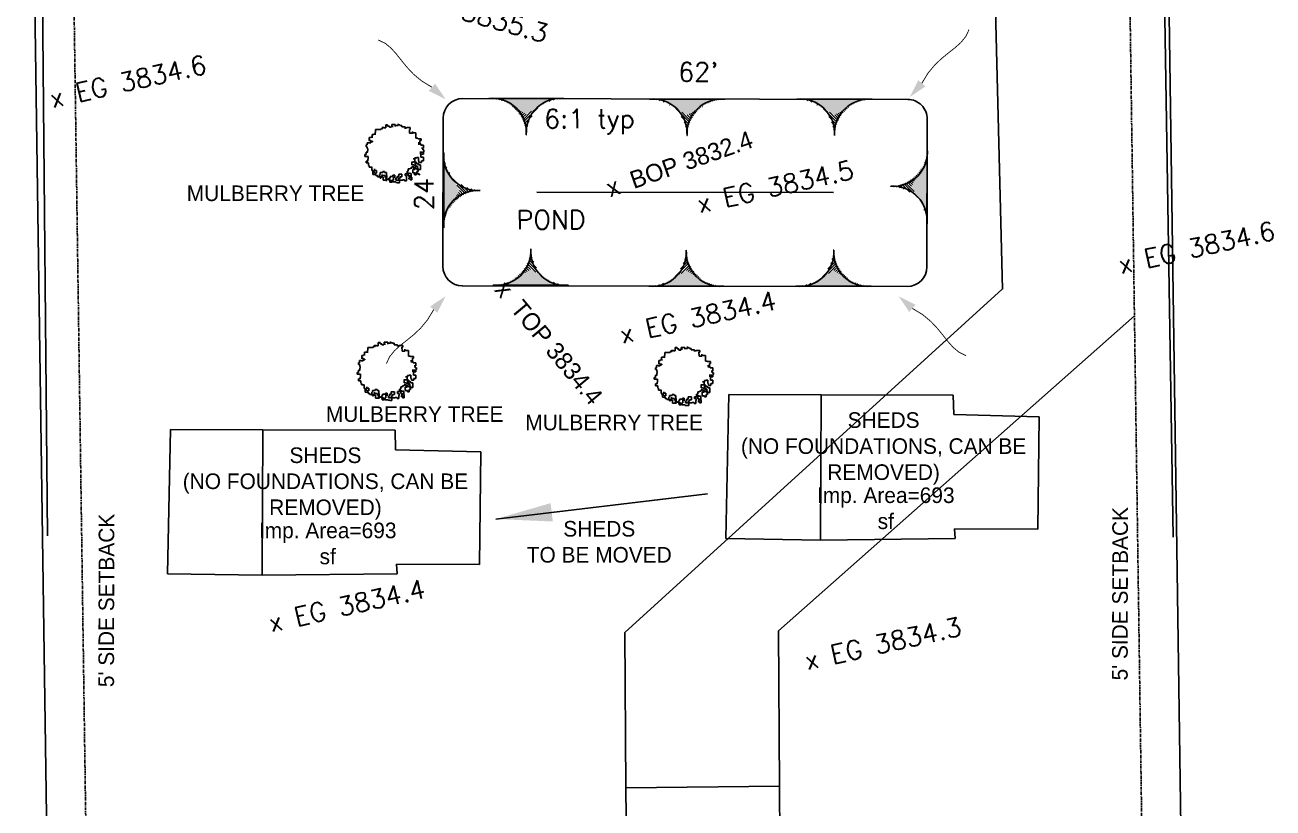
# Model space of a CAD drawing. Header units: feet. Extents: x 5839 to 12322, y 5665 to 12074.
# Drawn here: x 6349.7 to 6509.5, y 5967.1 to 6067.3 of the extents above; entities that cross this region are included whole.
import ezdxf
from ezdxf.enums import TextEntityAlignment as Align

# ---------------------------------------------------------------- set-up
doc = ezdxf.new("R2010")
doc.units = ezdxf.units.FT
doc.header["$MEASUREMENT"] = 0
doc.linetypes.add('CENTER2', pattern=[1.125, 0.75, -0.125, 0.125, -0.125])
for name, color, linetype in [('FGRADE', 4, 'Continuous'), ('POND', 1, 'Continuous'), ('SETBACK', 1, 'CENTER2'), ('TEXT', 21, 'Continuous'), ('V-BLDG-DWELL', 7, 'Continuous'), ('V-PLANTS', 102, 'Continuous'), ('V-PROP-BNDY', 1, 'Continuous'), ('V-UTILITY', 30, 'Continuous'), ('V-WALL-LINK', 5, 'FENCELINE1')]:
    doc.layers.add(name, color=color, linetype=linetype)
doc.styles.add('CLS BNDY', font='Eurosti.TTF', dxfattribs={"height": 2})
doc.styles.add('CLS DIM', font='Eurosti.TTF', dxfattribs={"height": 1.333333})
doc.styles.add('L40', font='simplex', dxfattribs={"height": 4})
doc.linetypes.add('FENCELINE1', pattern='A,0.25,-0.1,[133,ltypeshp.shx,S=0.1,R=0,X=-0.1,Y=0],-0.1,1', length=1.45)
doc.dimstyles.new('CLS DIMSTYLE', dxfattribs={"dimscale": 30, "dimtxt": 0.18, "dimasz": 0.18, "dimexe": 0.18, "dimexo": 0.05, "dimgap": 0.09, "dimtad": 0, "dimtih": 1, "dimtoh": 1, "dimzin": 0, "dimdsep": 46, "dimtxsty": 'CLS BNDY', "dimcen": 0.09, "dimadec": 0, "dimazin": 0, "dimtfac": 1, "dimtofl": 0, "dimtmove": 0, "dimatfit": 3, "dimfxl": 1, "dimtolj": 1, "dimtzin": 0, "dimarcsym": 0})

# ---------------------------------------------------------------- blocks, each defined once
blk = doc.blocks.new('cg_t30')
for p, q in [((-0.0542, 0.1113), (-0.0542, 0.1113)), ((-0.0534, 0.1113), (-0.0542, 0.1113)), ((-0.0534, 0.1104), (-0.0534, 0.1113)), ((-0.0455, 0.1104), (-0.0534, 0.1104)), ((-0.0516, 0.113), (-0.0516, 0.1053)), ((-0.0455, 0.1087), (-0.0455, 0.1104)), ((-0.0378, 0.1087), (-0.0455, 0.1087)), ((-0.0378, 0.1225), (-0.0378, 0.1087)), ((-0.03, 0.1225), (-0.0378, 0.1225)), ((-0.0378, 0.1087), (-0.0378, 0.1087)), ((-0.03, 0.1165), (-0.03, 0.1225)), ((-0.0223, 0.1165), (-0.03, 0.1165)), ((-0.0223, 0.1121), (-0.0223, 0.1165)), ((-0.0145, 0.1121), (-0.0223, 0.1121)), ((-0.0145, 0.1156), (-0.0145, 0.1121)), ((-0.0068, 0.1156), (-0.0145, 0.1156)), ((-0.012, 0.1233), (-0.012, 0.1156)), ((-0.012, 0.1233), (-0.012, 0.1233)), ((0.0027, 0.1233), (-0.012, 0.1233)), ((-0.012, 0.1156), (-0.0068, 0.1156)), ((0.0027, 0.1156), (0.0027, 0.1233)), ((0.0027, 0.119), (0.0027, 0.1156)), ((0.0148, 0.119), (0.0027, 0.119)), ((0.0148, 0.1268), (0.0148, 0.119)), ((0.0148, 0.1217), (0.0148, 0.1268)), ((0.0226, 0.1217), (0.0148, 0.1217)), ((0.0226, 0.119), (0.0226, 0.1217)), ((0.0303, 0.119), (0.0226, 0.119)), ((0.0303, 0.113), (0.0303, 0.119)), ((0.0441, 0.113), (0.0303, 0.113)), ((0.0441, 0.1053), (0.0441, 0.113)), ((0.0441, 0.1087), (0.0441, 0.1053)), ((0.0518, 0.1087), (0.0441, 0.1087)), ((0.0518, 0.1104), (0.0518, 0.1087)), ((0.0665, 0.1104), (0.0518, 0.1104)), ((0.0665, 0.1026), (0.0665, 0.1104)), ((-0.1102, 0.0552), (-0.1024, 0.0552)), ((-0.1085, 0.0552), (-0.1102, 0.0552)), ((-0.1085, 0.0673), (-0.1085, 0.0552)), ((-0.1008, 0.0673), (-0.1085, 0.0673)), ((-0.1024, 0.0552), (-0.1024, 0.0491)), ((-0.1008, 0.0698), (-0.1008, 0.0673)), ((-0.093, 0.0698), (-0.1008, 0.0698)), ((-0.0964, 0.0811), (-0.0964, 0.0698)), ((-0.0887, 0.0811), (-0.0964, 0.0811)), ((-0.0964, 0.0698), (-0.093, 0.0698)), ((-0.0887, 0.0819), (-0.0887, 0.0811)), ((-0.0809, 0.0819), (-0.0887, 0.0819)), ((-0.0835, 0.0897), (-0.0835, 0.0819)), ((-0.0826, 0.0897), (-0.0835, 0.0897)), ((-0.0835, 0.0819), (-0.0809, 0.0819)), ((-0.0826, 0.1017), (-0.0826, 0.0897)), ((-0.0749, 0.1017), (-0.0826, 0.1017)), ((-0.0749, 0.1017), (-0.0749, 0.1017)), ((-0.0671, 0.1017), (-0.0749, 0.1017)), ((-0.0671, 0.1017), (-0.0671, 0.1017)), ((-0.0594, 0.1017), (-0.0671, 0.1017)), ((-0.0594, 0.1053), (-0.0594, 0.1017)), ((-0.0516, 0.1053), (-0.0594, 0.1053)), ((-0.0516, 0.1053), (-0.0516, 0.1053)), ((0.0631, 0.1026), (0.0665, 0.1026)), ((0.0631, 0.0949), (0.0631, 0.1026)), ((0.0639, 0.0949), (0.0631, 0.0949)), ((0.0639, 0.0862), (0.0639, 0.0949)), ((0.076, 0.0862), (0.0639, 0.0862)), ((0.076, 0.094), (0.076, 0.0862)), ((0.076, 0.088), (0.076, 0.094)), ((0.0907, 0.088), (0.076, 0.088)), ((0.0907, 0.0802), (0.0907, 0.088)), ((0.0907, 0.0802), (0.0907, 0.0802)), ((0.0907, 0.0725), (0.0907, 0.0802)), ((0.0907, 0.0725), (0.0907, 0.0725)), ((0.0907, 0.0647), (0.0907, 0.0725)), ((0.0907, 0.0647), (0.0907, 0.0647)), ((0.0984, 0.0647), (0.0907, 0.0647)), ((0.0984, 0.0629), (0.0984, 0.0647)), ((0.1131, 0.0629), (0.0984, 0.0629)), ((0.1079, 0.0552), (0.1131, 0.0552)), ((0.1079, 0.0448), (0.1079, 0.0552)), ((0.1131, 0.0552), (0.1131, 0.0629)), ((-0.1223, 0.0362), (-0.1223, 0.0284)), ((-0.118, 0.0362), (-0.1223, 0.0362)), ((-0.1223, 0.0284), (-0.1171, 0.0284)), ((-0.1223, 0.0051), (-0.1223, -0.0052)), ((-0.1145, 0.0051), (-0.1223, 0.0051)), ((-0.118, 0.0457), (-0.118, 0.0362)), ((-0.1102, 0.0457), (-0.118, 0.0457)), ((-0.1171, 0.0284), (-0.1171, 0.0206)), ((-0.1171, 0.0206), (-0.1145, 0.0206)), ((-0.1163, 0.0129), (-0.1163, 0.0051)), ((-0.1145, 0.0129), (-0.1163, 0.0129)), ((-0.1163, 0.0051), (-0.1145, 0.0051)), ((-0.1145, 0.0206), (-0.1145, 0.0129)), ((-0.1102, 0.0448), (-0.1102, 0.0457)), ((-0.1024, 0.0448), (-0.1102, 0.0448)), ((-0.1024, 0.0517), (-0.1024, 0.0448)), ((-0.0947, 0.0517), (-0.1024, 0.0517)), ((-0.1024, 0.0491), (-0.0947, 0.0491)), ((-0.0947, 0.0491), (-0.0947, 0.0517)), ((0.1001, 0.0448), (0.1079, 0.0448)), ((0.1036, 0.0448), (0.1001, 0.0448)), ((0.1036, 0.037), (0.1036, 0.0448)), ((0.1036, 0.0406), (0.1036, 0.037)), ((0.1114, 0.0406), (0.1036, 0.0406)), ((0.1071, 0), (0.1148, 0)), ((0.1105, 0), (0.1071, 0)), ((0.1105, 0.0078), (0.1105, 0)), ((0.1105, 0.0051), (0.1105, 0.0078)), ((0.1182, 0.0051), (0.1105, 0.0051)), ((0.1114, 0.0354), (0.1114, 0.0406)), ((0.1226, 0.0354), (0.1114, 0.0354)), ((0.1123, 0.0051), (0.1182, 0.0051)), ((0.1123, -0.0026), (0.1123, 0.0051)), ((0.1148, 0.0224), (0.1226, 0.0224)), ((0.12, 0.0224), (0.1148, 0.0224)), ((0.1148, 0), (0.1148, -0.0026)), ((0.12, 0.0146), (0.12, 0.0224)), ((0.1251, 0.0146), (0.12, 0.0146)), ((0.1226, 0.0224), (0.1226, 0.0354)), ((0.1226, 0.0069), (0.1251, 0.0069)), ((0.1226, -0.0026), (0.1226, 0.0069)), ((0.1251, 0.0069), (0.1251, 0.0146)), ((-0.1275, -0.0052), (-0.1275, -0.013)), ((-0.1223, -0.0052), (-0.1275, -0.0052)), ((-0.1275, -0.013), (-0.1137, -0.013)), ((-0.1215, -0.0328), (-0.1215, -0.0406)), ((-0.1145, -0.0328), (-0.1215, -0.0328)), ((-0.1215, -0.0406), (-0.112, -0.0406)), ((-0.1145, -0.025), (-0.1145, -0.0328)), ((-0.1137, -0.025), (-0.1145, -0.025)), ((-0.1137, -0.013), (-0.1137, -0.025)), ((-0.112, -0.0406), (-0.112, -0.0509)), ((-0.112, -0.0509), (-0.1094, -0.0509)), ((-0.1094, -0.0509), (-0.1094, -0.0587)), ((0.0717, -0.0371), (0.0795, -0.0371)), ((0.0734, -0.0371), (0.0717, -0.0371)), ((0.0734, -0.0492), (0.0734, -0.0371)), ((0.0812, -0.0492), (0.0734, -0.0492)), ((0.0786, -0.0234), (0.0864, -0.0234)), ((0.0855, -0.0234), (0.0786, -0.0234)), ((0.0795, -0.0363), (0.0872, -0.0363)), ((0.0795, -0.0371), (0.0795, -0.0363)), ((0.0812, -0.0518), (0.0812, -0.0492)), ((0.0889, -0.0518), (0.0812, -0.0518)), ((0.0855, -0.038), (0.0855, -0.0234)), ((0.0932, -0.038), (0.0855, -0.038)), ((0.0864, -0.0182), (0.0941, -0.0182)), ((0.0864, -0.0234), (0.0864, -0.0182)), ((0.0872, -0.0363), (0.0872, -0.0501)), ((0.0872, -0.0501), (0.0907, -0.0501)), ((0.0889, -0.0544), (0.0889, -0.0518)), ((0.0907, -0.0501), (0.0907, -0.0578)), ((0.0932, -0.0449), (0.0932, -0.038)), ((0.101, -0.0449), (0.0932, -0.0449)), ((0.0941, -0.0173), (0.1019, -0.0173)), ((0.0941, -0.0182), (0.0941, -0.0173)), ((0.101, -0.0492), (0.101, -0.0449)), ((0.1096, -0.0492), (0.101, -0.0492)), ((0.1019, -0.0173), (0.1019, -0.0311)), ((0.1019, -0.0311), (0.1036, -0.0311)), ((0.1036, -0.0311), (0.1036, -0.0389)), ((0.1036, -0.0389), (0.1139, -0.0389)), ((0.1096, -0.0569), (0.1096, -0.0492)), ((0.1123, -0.0026), (0.1123, -0.0026)), ((0.1123, -0.0164), (0.1123, -0.0026)), ((0.1226, -0.0164), (0.1123, -0.0164)), ((0.1139, -0.0311), (0.1226, -0.0311)), ((0.1139, -0.0389), (0.1139, -0.0311)), ((0.1139, -0.0389), (0.1139, -0.0389)), ((0.1148, -0.0026), (0.1226, -0.0026)), ((0.1226, -0.0311), (0.1226, -0.0164)), ((-0.1094, -0.0587), (-0.0973, -0.0587)), ((-0.0981, -0.0656), (-0.0981, -0.0733)), ((-0.0973, -0.0656), (-0.0981, -0.0656)), ((-0.0981, -0.0733), (-0.0939, -0.0733)), ((-0.0973, -0.0578), (-0.0973, -0.0656)), ((-0.0973, -0.0587), (-0.0973, -0.0578)), ((-0.0939, -0.0733), (-0.0939, -0.0812)), ((-0.0939, -0.0812), (-0.0853, -0.0812)), ((-0.093, -0.082), (-0.093, -0.0897)), ((-0.0904, -0.082), (-0.093, -0.082)), ((-0.093, -0.0897), (-0.0809, -0.0897)), ((-0.0904, -0.0742), (-0.0904, -0.082)), ((-0.0861, -0.0742), (-0.0904, -0.0742)), ((-0.0861, -0.0665), (-0.0861, -0.0742)), ((-0.0861, -0.0725), (-0.0861, -0.0665)), ((-0.0775, -0.0725), (-0.0861, -0.0725)), ((-0.0853, -0.0812), (-0.0853, -0.0837)), ((-0.0853, -0.0837), (-0.0775, -0.0837)), ((-0.0809, -0.0897), (-0.0809, -0.0949)), ((-0.0809, -0.0949), (-0.0732, -0.0949)), ((-0.0775, -0.0837), (-0.0775, -0.0725)), ((-0.0732, -0.0949), (-0.0732, -0.0993)), ((-0.0732, -0.0993), (-0.0654, -0.0993)), ((-0.0654, -0.0897), (-0.0619, -0.0897)), ((-0.0654, -0.0975), (-0.0654, -0.0897)), ((-0.0619, -0.0975), (-0.0654, -0.0975)), ((-0.0654, -0.0993), (-0.0654, -0.1001)), ((-0.0654, -0.1001), (-0.0576, -0.1001)), ((-0.0619, -0.082), (-0.0507, -0.082)), ((-0.0619, -0.0897), (-0.0619, -0.082)), ((-0.0619, -0.1053), (-0.0619, -0.0975)), ((-0.0585, -0.1053), (-0.0619, -0.1053)), ((-0.0585, -0.0975), (-0.0585, -0.1053)), ((-0.0534, -0.0975), (-0.0585, -0.0975)), ((-0.0576, -0.1001), (-0.0576, -0.1018)), ((-0.0576, -0.1018), (-0.0498, -0.1018)), ((-0.0534, -0.0897), (-0.0534, -0.0975)), ((-0.0534, -0.0949), (-0.0534, -0.0897)), ((-0.0404, -0.0949), (-0.0534, -0.0949)), ((-0.0507, -0.0777), (-0.043, -0.0777)), ((-0.0507, -0.082), (-0.0507, -0.0777)), ((-0.0498, -0.1018), (-0.0498, -0.1148)), ((-0.043, -0.0777), (-0.043, -0.082)), ((-0.043, -0.082), (-0.0352, -0.082)), ((-0.0404, -0.1027), (-0.0404, -0.0949)), ((-0.0343, -0.1027), (-0.0404, -0.1027)), ((-0.0361, -0.1027), (-0.0361, -0.1105)), ((-0.0335, -0.1027), (-0.0361, -0.1027)), ((-0.0352, -0.082), (-0.0352, -0.0949)), ((-0.0352, -0.0949), (-0.0335, -0.0949)), ((-0.0343, -0.1105), (-0.0343, -0.1027)), ((-0.0335, -0.0949), (-0.0335, -0.1027)), ((-0.0249, -0.1061), (-0.0197, -0.1061)), ((-0.0249, -0.1139), (-0.0249, -0.1061)), ((-0.0197, -0.0984), (-0.0076, -0.0984)), ((-0.0197, -0.1061), (-0.0197, -0.0984)), ((-0.0076, -0.0933), (0.0001, -0.0933)), ((-0.0076, -0.0984), (-0.0076, -0.0933)), ((-0.005, -0.1018), (-0.005, -0.1139)), ((0.0027, -0.1018), (-0.005, -0.1018)), ((0.0001, -0.0933), (0.0001, -0.1018)), ((0.0001, -0.1018), (0.0027, -0.1018)), ((0.0053, -0.1061), (0.0053, -0.1139)), ((0.0105, -0.1061), (0.0053, -0.1061)), ((0.0105, -0.0984), (0.0105, -0.1061)), ((0.0174, -0.0984), (0.0105, -0.0984)), ((0.0156, -0.1061), (0.0234, -0.1061)), ((0.0183, -0.1061), (0.0156, -0.1061)), ((0.0174, -0.0881), (0.0174, -0.0984)), ((0.0312, -0.0881), (0.0174, -0.0881)), ((0.0183, -0.1139), (0.0183, -0.1061)), ((0.0234, -0.1001), (0.0312, -0.1001)), ((0.0234, -0.1061), (0.0234, -0.1001)), ((0.0312, -0.1001), (0.0312, -0.0881)), ((0.0441, -0.0872), (0.0553, -0.0872)), ((0.0441, -0.0949), (0.0441, -0.0872)), ((0.051, -0.0949), (0.0441, -0.0949)), ((0.0501, -0.1036), (0.051, -0.1036)), ((0.0501, -0.1165), (0.0501, -0.1036)), ((0.051, -0.1036), (0.051, -0.0949)), ((0.0527, -0.076), (0.0579, -0.076)), ((0.0527, -0.0837), (0.0527, -0.076)), ((0.0579, -0.0837), (0.0527, -0.0837)), ((0.0553, -0.0837), (0.0631, -0.0837)), ((0.0553, -0.0872), (0.0553, -0.0837)), ((0.0579, -0.0665), (0.0657, -0.0665)), ((0.0579, -0.0665), (0.0579, -0.0665)), ((0.0579, -0.076), (0.0579, -0.0665)), ((0.0579, -0.0958), (0.0579, -0.0837)), ((0.0657, -0.0958), (0.0579, -0.0958)), ((0.0631, -0.0837), (0.0631, -0.0854)), ((0.0631, -0.0854), (0.0709, -0.0854)), ((0.0631, -0.0993), (0.0631, -0.107)), ((0.0709, -0.0993), (0.0631, -0.0993)), ((0.0657, -0.063), (0.0734, -0.063)), ((0.0657, -0.0665), (0.0657, -0.063)), ((0.0657, -0.101), (0.0657, -0.0958)), ((0.0734, -0.101), (0.0657, -0.101)), ((0.0709, -0.0854), (0.0709, -0.0993)), ((0.0734, -0.0578), (0.0812, -0.0578)), ((0.0734, -0.063), (0.0734, -0.0578)), ((0.0734, -0.101), (0.0734, -0.101)), ((0.0734, -0.1131), (0.0734, -0.101)), ((0.0777, -0.0682), (0.0777, -0.0829)), ((0.0855, -0.0682), (0.0777, -0.0682)), ((0.0777, -0.0829), (0.0864, -0.0829)), ((0.0812, -0.0578), (0.0812, -0.0682)), ((0.0812, -0.0682), (0.0855, -0.0682)), ((0.0864, -0.0829), (0.0864, -0.0881)), ((0.0864, -0.0881), (0.0941, -0.0881)), ((0.0872, -0.0656), (0.095, -0.0656)), ((0.0889, -0.0656), (0.0872, -0.0656)), ((0.0967, -0.0544), (0.0889, -0.0544)), ((0.0889, -0.0578), (0.0889, -0.0656)), ((0.0907, -0.0578), (0.0889, -0.0578)), ((0.0941, -0.0777), (0.1001, -0.0777)), ((0.0941, -0.0881), (0.0941, -0.0777)), ((0.095, -0.0656), (0.095, -0.069)), ((0.095, -0.069), (0.1027, -0.069)), ((0.0967, -0.0544), (0.0967, -0.0544)), ((0.0967, -0.0621), (0.0967, -0.0544)), ((0.0993, -0.0621), (0.0967, -0.0621)), ((0.0993, -0.0699), (0.0993, -0.0621)), ((0.1001, -0.0699), (0.0993, -0.0699)), ((0.1001, -0.0777), (0.1001, -0.0699)), ((0.1027, -0.069), (0.1105, -0.069)), ((0.1027, -0.069), (0.1027, -0.069)), ((0.1105, -0.0569), (0.1096, -0.0569)), ((0.1105, -0.069), (0.1105, -0.0569)), ((-0.0498, -0.1148), (-0.0352, -0.1148)), ((-0.0361, -0.1105), (-0.0231, -0.1105)), ((-0.0352, -0.1105), (-0.0343, -0.1105)), ((-0.0352, -0.1182), (-0.0352, -0.1105)), ((-0.0352, -0.1148), (-0.0352, -0.1182)), ((-0.0206, -0.1139), (-0.0249, -0.1139)), ((-0.0231, -0.1105), (-0.0231, -0.1139)), ((-0.0231, -0.1139), (-0.0154, -0.1139)), ((-0.0206, -0.1225), (-0.0206, -0.1139)), ((-0.0128, -0.1225), (-0.0206, -0.1225)), ((-0.0154, -0.1139), (-0.0154, -0.1225)), ((-0.0154, -0.1225), (-0.0128, -0.1225)), ((-0.0102, -0.1139), (-0.0102, -0.1217)), ((-0.005, -0.1139), (-0.0102, -0.1139)), ((-0.0102, -0.1217), (0.0044, -0.1217)), ((0.0044, -0.1217), (0.0044, -0.1243)), ((0.0044, -0.1243), (0.0122, -0.1243)), ((0.0053, -0.1139), (0.0183, -0.1139)), ((0.0122, -0.1243), (0.0122, -0.1252)), ((0.0122, -0.1252), (0.0199, -0.1252)), ((0.0183, -0.1139), (0.0269, -0.1139)), ((0.0183, -0.1139), (0.0183, -0.1139)), ((0.0199, -0.1139), (0.0183, -0.1139)), ((0.0199, -0.1252), (0.0199, -0.1139)), ((0.0269, -0.1139), (0.0346, -0.1139)), ((0.0269, -0.1139), (0.0269, -0.1139)), ((0.0346, -0.1122), (0.0424, -0.1122)), ((0.0346, -0.1139), (0.0346, -0.1122)), ((0.0424, -0.1122), (0.0424, -0.1165)), ((0.0424, -0.1165), (0.0501, -0.1165)), ((0.0579, -0.107), (0.0657, -0.107)), ((0.0631, -0.107), (0.0579, -0.107)), ((0.0657, -0.107), (0.0657, -0.1131)), ((0.0657, -0.1131), (0.0734, -0.1131))]:
    blk.add_line(p, q)
blk = doc.blocks.new('*X773')
at = {"color": 0}
for p, q in [((10619.39, 9025.45), (10619.39, 9025.45)), ((10619.72, 9025.43), (10619.74, 9025.45)), ((10620.03, 9025.39), (10620.08, 9025.45)), ((10620.32, 9025.34), (10620.43, 9025.45)), ((10620.61, 9025.27), (10620.73, 9025.4)), ((10620.87, 9025.19), (10620.95, 9025.27)), ((10621.13, 9025.1), (10621.17, 9025.14)), ((10627.34, 9025.05), (10627.45, 9025.16)), ((10627.88, 9025.25), (10628.09, 9025.45)), ((10628.34, 9025.36), (10628.43, 9025.45)), ((10628.75, 9025.42), (10628.78, 9025.45)), ((10629.13, 9025.45), (10629.13, 9025.45)), ((10621.37, 9025), (10621.39, 9025.01)), ((10621.61, 9024.88), (10621.61, 9024.89)), ((10621.83, 9024.76), (10621.83, 9024.76)), ((10622.04, 9024.62), (10622.05, 9024.63)), ((10622.25, 9024.48), (10622.27, 9024.5)), ((10622.45, 9024.33), (10622.49, 9024.38)), ((10622.63, 9024.17), (10622.71, 9024.25)), ((10622.81, 9024), (10622.93, 9024.12)), ((10622.98, 9023.82), (10623.15, 9023.99)), ((10623.14, 9023.64), (10623.37, 9023.87)), ((10623.3, 9023.44), (10623.59, 9023.74)), ((10623.44, 9023.24), (10623.81, 9023.61)), ((10623.58, 9023.03), (10624.03, 9023.48)), ((10623.82, 9022.57), (10624.98, 9023.73)), ((10623.93, 9022.33), (10625.8, 9024.21)), ((10626.61, 9024.67), (10626.62, 9024.68)), ((10623.7, 9022.81), (10624.26, 9023.36)), ((10624.02, 9022.08), (10625.07, 9023.13)), ((10624.1, 9021.81), (10624.69, 9022.4)), ((10624.17, 9021.54), (10624.5, 9021.86)), ((10624.23, 9021.24), (10624.38, 9021.4)), ((10624.27, 9020.94), (10624.32, 9020.99)), ((10624.29, 9020.61), (10624.3, 9020.61))]:
    blk.add_line(p, q, dxfattribs=at)
blk = doc.blocks.new('FLOW_120')
at = {"const_width": 0.5}
blk.add_lwpolyline([(-10.34, 0), (-17.07, 1.18), (-23.11, 1.35), (-28.57, 0.84), (-33.57, -0.01), (-38.21, -0.85), (-42.61, -1.36), (-46.88, -1.19), (-51.13, 0)], dxfattribs=at)
blk.add_solid([(-10.34, -2.72), (-10.34, 2.72), (0, 0)])

msp = doc.modelspace()

# ---------------------------------------------------------------- linework, layer by layer
at = {"layer": 'POND'}
for p, q in [((6462.76, 6057.8, 3834.95), (6405.76, 6057.92, 3834.95)), ((6403.26, 6055.42, 3834.95), (6403.22, 6036.42, 3834.95)), ((6465.26, 6055.29, 3834.95), (6465.22, 6036.29, 3834.95)), ((6453.24, 6045.87, 3834.95), (6415.24, 6045.91, 3834.95)), ((6462.71, 6033.86, 3834.95), (6405.71, 6033.92, 3834.95))]:
    msp.add_line(p, q, dxfattribs=at)
at = {"layer": 'POND', "elevation": 3834.95}
for points in [[(6413.91, 6053.29, 0.465796), (6409.12, 6057.94), (6418.72, 6057.92, 0.463533)], [(6434.49, 6053.18, -0.464063), (6439.3, 6057.82), (6429.7, 6057.84, -0.464994)], [(6453.38, 6053.18, -0.464063), (6458.19, 6057.82), (6448.59, 6057.84, -0.464994)], [(6407.99, 6046.15, 0.465796), (6403.33, 6041.36), (6403.35, 6050.96, 0.463533)], [(6460.59, 6046.68, 0.465796), (6465.25, 6051.47), (6465.23, 6041.87, 0.463533)], [(6414.48, 6038.67, -0.465069), (6409.67, 6034.03), (6419.27, 6034.01, -0.464259)], [(6434.4, 6038.52, 0.465796), (6439.19, 6033.87), (6429.59, 6033.89, 0.463533)], [(6453.29, 6038.52, 0.465796), (6458.07, 6033.87), (6448.47, 6033.89, 0.463533)]]:
    msp.add_lwpolyline(points, format="xyb", close=True, dxfattribs=at)
at = {"layer": 'POND'}
for centre, start, end in [((6405.76, 6055.42, 3834.95), 89.8798, 179.8798), ((6462.76, 6055.3, 3834.95), 359.8798, 89.8798), ((6405.72, 6036.42, 3834.95), 179.8798, 269.8798), ((6462.72, 6036.36, 3834.95), 269.8798, 359.8798)]:
    msp.add_arc(centre, 2.5, start, end, dxfattribs=at)
for points in [[(6410.41, 6057.94, 3834.95), (6417.44, 6057.93, 3834.95), (6413.92, 6055.91, 3834.95)], [(6438.02, 6057.82, 3834.95), (6430.99, 6057.84, 3834.95), (6434.5, 6055.8, 3834.95)], [(6456.9, 6057.82, 3834.95), (6449.87, 6057.84, 3834.95), (6453.38, 6055.8, 3834.95)], [(6403.34, 6042.65, 3834.95), (6403.35, 6049.68, 3834.95), (6405.37, 6046.16, 3834.95)], [(6465.25, 6050.18, 3834.95), (6465.23, 6043.15, 3834.95), (6463.21, 6046.67, 3834.95)], [(6410.96, 6034.03, 3834.95), (6417.99, 6034.01, 3834.95), (6414.48, 6036.05, 3834.95)], [(6437.9, 6033.87, 3834.95), (6430.88, 6033.88, 3834.95), (6434.39, 6035.9, 3834.95)], [(6456.79, 6033.87, 3834.95), (6449.76, 6033.88, 3834.95), (6453.28, 6035.9, 3834.95)]]:
    msp.add_solid(points, dxfattribs=at)
at = {"layer": 'SETBACK', "ltscale": 0.5, "elevation": 3834.95}
msp.add_lwpolyline([(6493.87, 5885.72), (6490.64, 6110.7), (6355.38, 6111.58), (6358.65, 5884.28)], close=True, dxfattribs=at)
at = {"layer": 'TEXT'}
for p, q in [((6473.52, 6087.73, 3834.95), (6474.9, 6033.5, 3834.95)), ((6474.87, 6033.5, 3834.95), (6426.54, 5989.53, 3834.95)), ((6491.8, 6030.07, 3834.95), (6446.2, 5989.74, 3834.95)), ((6446.2, 5989.74, 3834.95), (6446.33, 5969.85, 3834.95)), ((6426.54, 5989.53, 3834.95), (6426.66, 5969.64, 3834.95))]:
    msp.add_line(p, q, dxfattribs=at)
at = {"layer": 'V-BLDG-DWELL'}
for p, q in [((6439.83, 6020.03, 3834.95), (6439.45, 6001.56, 3834.95)), ((6451.66, 6019.99, 3834.95), (6439.83, 6020.03, 3834.95)), ((6451.66, 6019.99, 3834.95), (6451.58, 6001.38, 3834.95)), ((6451.58, 6001.38, 3834.95), (6451.66, 6019.99, 3834.95)), ((6468.58, 6019.94, 3834.95), (6451.66, 6019.99, 3834.95)), ((6468.66, 6017.46, 3834.95), (6468.58, 6019.94, 3834.95)), ((6479.58, 6017.17, 3834.95), (6468.66, 6017.46, 3834.95)), ((6479.41, 6002.77, 3834.95), (6479.58, 6017.17, 3834.95)), ((6368.35, 6015.53, 3834.95), (6367.97, 5997.06, 3834.95)), ((6380.17, 6015.48, 3834.95), (6368.35, 6015.53, 3834.95)), ((6380.17, 6015.48, 3834.95), (6380.09, 5996.88, 3834.95)), ((6380.09, 5996.88, 3834.95), (6380.17, 6015.48, 3834.95)), ((6397.1, 6015.44, 3834.95), (6380.17, 6015.48, 3834.95)), ((6397.17, 6012.95, 3834.95), (6397.1, 6015.44, 3834.95)), ((6408.1, 6012.67, 3834.95), (6397.17, 6012.95, 3834.95)), ((6407.92, 5998.26, 3834.95), (6408.1, 6012.67, 3834.95)), ((6468.84, 6001.56, 3834.95), (6468.76, 6002.8, 3834.95)), ((6468.76, 6002.8, 3834.95), (6479.41, 6002.77, 3834.95)), ((6439.45, 6001.56, 3834.95), (6451.58, 6001.38, 3834.95)), ((6451.58, 6001.38, 3834.95), (6468.84, 6001.56, 3834.95)), ((6397.35, 5997.05, 3834.95), (6397.28, 5998.3, 3834.95)), ((6397.28, 5998.3, 3834.95), (6407.92, 5998.26, 3834.95)), ((6367.97, 5997.06, 3834.95), (6380.09, 5996.88, 3834.95)), ((6380.09, 5996.88, 3834.95), (6397.35, 5997.05, 3834.95))]:
    msp.add_line(p, q, dxfattribs=at)
at = {"layer": 'V-BLDG-DWELL', "elevation": 3834.95}
msp.add_lwpolyline([(6446.4, 5963.1), (6446.33, 5969.85), (6426.66, 5969.64), (6426.9, 5947.04)], dxfattribs=at)
at = {"layer": 'V-PROP-BNDY', "elevation": 7669.91}
msp.add_lwpolyline([(6354.01, 5859.23), (6349.7, 6159.13), (6494.92, 6160.68), (6499.23, 5860.78)], close=True, dxfattribs=at)
at = {"layer": 'V-WALL-LINK', "ltscale": 0.5}
for p, q in [((6352.58, 6001.9, 3834.95), (6351.34, 6134.35, 3834.95)), ((6495.18, 6102.34, 3834.95), (6496.74, 6001.74, 3834.95))]:
    msp.add_line(p, q, dxfattribs=at)

# ---------------------------------------------------------------- block references
at = {"layer": 'FGRADE', "yscale": 0.2249999999767169, "zscale": 0.2249999999999091}
for p, xscale, rotation in [((6463.03, 6058.12, 3834.95), -0.2250000000279777, 48.68499425151744), ((6403.57, 6057.83, 3834.95), -0.2250000000293439, 138.6849942518232), ((6403.58, 6032.62, 3834.95), -0.225000000028143, 228.6849942521711), ((6461.61, 6032.58, 3834.95), -0.2250000000279777, 318.6849942515174)]:
    msp.add_blockref('FLOW_120', p, dxfattribs=dict(at, xscale=xscale, rotation=rotation))
at = {"layer": 'POND', "yscale": 0.9600000000427826, "zscale": 0.9600000000423279}
for p, xscale, rotation in [((-3803.55, -2585.09, 3834.95), 0.9600000000419988, 359.879840425893), ((15046.37, -4171.31, 3834.95), 0.9600000000419988, 89.879840425893), ((-2177.78, 16264.14, 3834.95), 0.9600000000419988, 269.879840425893), ((16651.86, 14676.9, 3834.95), 0.9600000000423803, 179.8798404150367), ((16670.74, 14676.9, 3834.95), 0.9600000000423803, 179.8798404150367)]:
    msp.add_blockref('*X773', p, dxfattribs=dict(at, xscale=xscale, rotation=rotation))
at = {"layer": 'POND', "extrusion": (0, 0, -1), "yscale": 0.9600000000573345, "zscale": -0.9600000000114051}
for p, xscale, rotation in [((-16615.63, -2627.97, -3834.95), 0.9600000000276377, 0.1201595795369605), ((-16634.52, -2627.97, -3834.95), 0.9600000000276377, 0.1201595795369605), ((3766.66, 14719.82, -3834.95), 0.9600000000280269, 180.1201595906104)]:
    msp.add_blockref('*X773', p, dxfattribs=dict(at, xscale=xscale, rotation=rotation))
at = {"layer": 'V-PLANTS', "xscale": 30, "yscale": 30, "zscale": 30}
for p in [(6397.05, 6050.89, 7669.44), (6396.08, 6023, 7669.38), (6434.12, 6022.35, 7669.34)]:
    msp.add_blockref('cg_t30', p, dxfattribs=at)

# ---------------------------------------------------------------- texts
at = {"layer": 'TEXT', "color": 2, "style": 'L40'}
for s, rotation, p in [('x EG 3835.3', 344.2422, (6406.42, 6067.79, 3834.53)), ('x EG 3834.6', 12.5732, (6363.15, 6058.94, 3834.95)), ("62'", 0.1408, (6435.93, 6060.13, 3834.95)), ('6:1 typ', 0.1408, (6422, 6054.14, 3834.95)), ('x EG 3834.5', 12.5732, (6446.05, 6045.47, 7669.11)), ("24'", 90.1408, (6402.01, 6046.2, 3834.95)), ('POND', 0.1408, (6417.07, 6041.2, 3834.95)), ('x EG 3834.6', 12.5732, (6500.01, 6037.67, 7669.11)), ('x EG 3834.4', 12.5732, (6436.13, 6028.74, 7669.11)), ('x EG 3834.4', 12.5732, (6391.16, 5991.81, 7669.11)), ('x EG 3834.3', 12.5732, (6459.84, 5986.96, 7668.94))]:
    msp.add_text(s, height=2.4, rotation=rotation, dxfattribs=at).set_placement(p, align=Align.CENTER)
at = {"layer": 'TEXT', "style": 'CLS BNDY'}
for s, rotation, p in [('x  BOP 3832.4', 19.2846, (6424.67, 6045.27, 3834.95)), ('x  TOP 3834.4', 309.7993, (6409.73, 6033.37, 3834.95))]:
    msp.add_text(s, height=2.25, rotation=rotation, dxfattribs=at).set_placement(p)
at = {"layer": 'TEXT', "char_height": 2, "style": 'CLS BNDY'}
for s, insert, width, attachment_point in [('MULBERRY TREE', (6370.42, 6046.79, 3834.95), 43.2884, 1), ('MULBERRY TREE', (6388.24, 6018.51, 3834.95), 43.2884, 1), ('MULBERRY TREE', (6413.78, 6017.43, 3834.95), 43.2884, 1), ('SHEDS \\P(NO FOUNDATIONS, CAN BE REMOVED)', (6459.67, 6017.74, 3834.95), 39.6141, 2), ('SHEDS \\P(NO FOUNDATIONS, CAN BE REMOVED)', (6388.18, 6013.24, 3834.95), 39.6141, 2), ('Imp. Area=693 sf', (6459.95, 6008.12, 3834.95), 18.4282, 2), ('Imp. Area=693 sf', (6388.47, 6003.61, 3834.95), 18.4282, 2), ('SHEDS \\PTO BE MOVED', (6423.25, 6003.82, 3834.95), 39.6141, 2)]:
    msp.add_mtext(s, dxfattribs=dict(at, insert=insert, width=width, attachment_point=attachment_point))
at = {"layer": 'V-PROP-BNDY', "char_height": 2, "width": 40.0719, "attachment_point": 1, "rotation": 89.8997, "style": 'CLS DIM'}
for insert in [(6359.1, 5982.54, 3834.95), (6488.93, 5983.4, 3834.95)]:
    msp.add_mtext("5' SIDE SETBACK", dxfattribs=dict(at, insert=insert))

# ---------------------------------------------------------------- leaders
at = {"layer": 'V-UTILITY'}
msp.add_leader([(6410.01, 6004.07, 3834.95), (6437.11, 6007.31, 3834.95)], dimstyle='CLS DIMSTYLE', override={"dimscale": 40, "dimexo": 0.0625, "dimgap": 0.09, "dimtad": 0}, dxfattribs=at)

doc.saveas('drawing.dxf')
